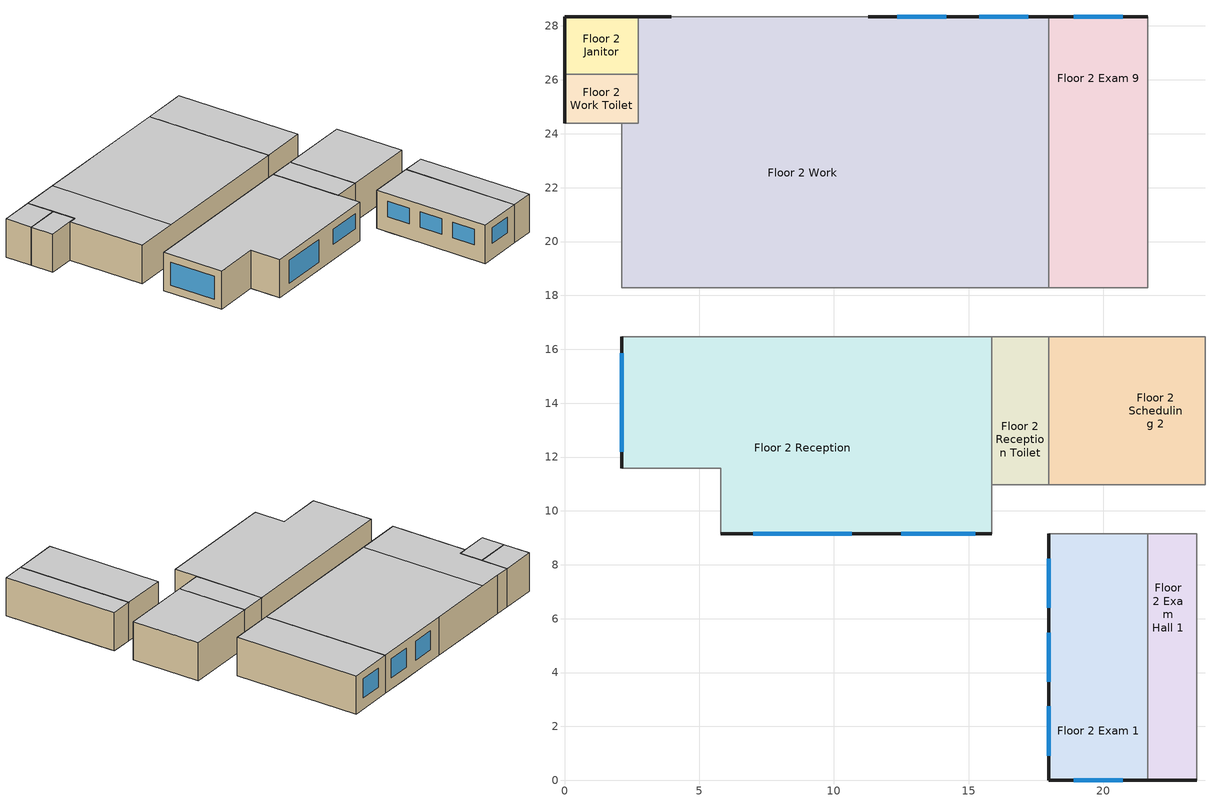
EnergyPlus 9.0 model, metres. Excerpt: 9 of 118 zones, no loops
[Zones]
Floor 2 Exam 1
 floor to Floor 1 Vestibule (int_slab_floor): 17.98,7.92 20.73,7.92 20.73,5.49 17.98,5.49 z3.05
 floor to Floor 1 Pre-Op Toilet (int_slab_floor): 17.98,5.49 20.73,5.49 20.73,3.66 17.98,3.66 z3.05
 floor to Floor 1 Step Down (int_slab_floor): 17.98,3.66 21.64,3.66 21.64,0 17.98,0 z3.05
 floor to Floor 1 Pre-Op Room 1 (int_slab_floor): 17.98,9.14 20.73,9.14 20.73,7.92 17.98,7.92 z3.05
 floor to Floor 1 Pre-Op Hall (int_slab_floor): 21.64,9.14 21.64,3.66 20.73,3.66 20.73,9.14 z3.05
 wall outside (nonres_ext_wall): 17.98,9.14 17.98,0 21.64,0 z3.05:6.1
 wall to Floor 2 Exam Hall 1 (int_wall): 21.64,0 21.64,9.14 z3.05:6.1
 wall to Floor 2 Reception Hall (int_wall): 21.64,9.14 17.98,9.14 z3.05:6.1
 window (NonresWindow_U_0.57_SHGC_0.39): 18.9,0 20.73,0 / 17.98,2.74 17.98,0.91 / 17.98,8.23 17.98,6.4 / 17.98,5.49 17.98,3.66 z4.27:5.49
 ceiling to Floor 3 Undeveloped 1 (int_slab_ceiling): 21.64,0 21.64,9.14 17.98,9.14 17.98,0 z6.1
Floor 2 Exam 9
 floor to Floor 1 Pre-Op Hall (int_slab_floor): 21.64,18.29 20.73,18.29 20.73,23.77 21.64,23.77 z3.05
 floor to Floor 1 Procedure Room (int_slab_floor): 21.64,28.35 21.64,23.77 17.98,23.77 17.98,28.35 z3.05
 floor to Floor 1 Office (int_slab_floor): 17.98,23.77 20.73,23.77 20.73,18.29 17.98,18.29 z3.05
 wall outside (nonres_ext_wall): 21.64,28.35 17.98,28.35 z3.05:6.1
 wall to Floor 2 Work (int_wall): 17.98,28.35 17.98,18.29 z3.05:6.1
 wall to Floor 2 Exam Hall 6 (int_wall): 21.64,18.29 21.64,28.35 z3.05:6.1
 wall to Floor 2 Work Hall (int_wall): 17.98,18.29 21.64,18.29 z3.05:6.1
 window (NonresWindow_U_0.57_SHGC_0.39): 20.73,28.35 18.9,28.35 z3.96:5.49
 ceiling to Floor 3 Office (int_slab_ceiling): 17.98,28.35 17.98,18.29 21.64,18.29 21.64,28.35 z6.1
Floor 2 Exam Hall 1
 floor to Floor 1 Pre-Op Hall (int_slab_floor): 23.16,3.66 21.64,3.66 21.64,9.14 23.16,9.14 z3.05
 floor to Floor 1 Pre-Op Room 2 (int_slab_floor): 23.47,9.14 23.47,8.84 23.16,8.84 23.16,9.14 z3.05
 floor to Floor 1 Nurse Station (int_slab_floor): 23.47,8.84 23.47,6.1 23.16,6.1 23.16,8.84 z3.05
 floor to Floor 1 Nurse Hall (int_slab_floor): 23.47,6.1 23.47,3.66 23.16,3.66 23.16,6.1 z3.05
 floor to Floor 1 Step Down (int_slab_floor): 21.64,0 21.64,3.66 23.47,3.66 23.47,0 z3.05
 wall outside (nonres_ext_wall): 21.64,0 23.47,0 z3.05:6.1
 wall to Floor 2 Reception Hall (int_wall): 23.47,9.14 21.64,9.14 z3.05:6.1
 wall to Floor 2 Exam 2 (int_wall): 23.47,0 23.47,9.14 z3.05:6.1
 ceiling to Floor 3 Undeveloped 1 (int_slab_ceiling): 23.47,9.14 21.64,9.14 21.64,0 23.47,0 z6.1
Floor 2 Janitor
 floor to Floor 1 Elevator Pump Room (int_slab_floor): 0,26.21 0,28.35 2.74,28.35 2.74,26.21 z3.05
 wall outside (nonres_ext_wall): 2.74,28.35 0,28.35 0,26.21 z3.05:6.1
 wall to Floor 2 Work (int_wall): 2.74,26.21 2.74,28.35 z3.05:6.1
 wall to Floor 2 Work Toilet (int_wall): 0,26.21 2.74,26.21 z3.05:6.1
 ceiling to Floor 3 Janitor (int_slab_ceiling): 0,28.35 0,26.21 2.74,26.21 2.74,28.35 z6.1
Floor 2 Reception
 floor to Floor 1 Lobby Hall (int_slab_floor): 11.89,15.54 5.79,15.54 5.79,16.46 11.89,16.46 z3.05
 floor to Floor 1 Reception (int_slab_floor): 11.89,16.46 15.85,16.46 15.85,9.14 11.89,9.14 z3.05
 floor to Floor 1 Cafe (int_slab_floor): 5.79,9.14 5.79,15.54 11.89,15.54 11.89,9.14 z3.05
 floor to Floor 1 Lobby (int_slab_floor): 2.13,16.46 5.79,16.46 5.79,11.58 2.13,11.58 z3.05
 wall outside (nonres_ext_wall): 5.79,9.14 15.85,9.14 / 2.13,16.46 2.13,11.58 z3.05:6.1
 wall to Floor 2 Work Hall (int_wall): 15.85,16.46 2.13,16.46 z3.05:6.1
 wall to SW Stair (int_wall): 2.13,11.58 5.79,11.58 5.79,9.14 z3.05:6.1
 wall to Floor 2 Reception Hall (int_wall): 15.85,9.14 15.85,10.97 z3.05:6.1
 wall to Floor 2 Reception Toilet (int_wall): 15.85,10.97 15.85,16.46 z3.05:6.1
 window (NonresWindow_U_0.57_SHGC_0.39): 7.01,9.14 10.67,9.14 / 2.13,15.85 2.13,12.19 z3.66:5.49; 12.5,9.14 15.24,9.14 z4.27:5.49
 ceiling to Floor 3 Undeveloped 2 (int_slab_ceiling): 2.13,16.46 2.13,11.58 5.79,11.58 5.79,9.14 15.85,9.14 15.85,16.46 z6.1
Floor 2 Reception Toilet
 floor to Floor 1 Reception Hall (int_slab_floor): 17.98,16.46 17.98,14.33 15.85,14.33 15.85,16.46 z3.05
 floor to Floor 1 Scheduling (int_slab_floor): 15.85,10.97 15.85,14.33 17.98,14.33 17.98,10.97 z3.05
 wall to Floor 2 Scheduling 2 (int_wall): 17.98,10.97 17.98,16.46 z3.05:6.1
 wall to Floor 2 Reception Hall (int_wall): 15.85,10.97 17.98,10.97 z3.05:6.1
 wall to Floor 2 Work Hall (int_wall): 17.98,16.46 15.85,16.46 z3.05:6.1
 ceiling to Floor 3 Undeveloped 2 (int_slab_ceiling): 15.85,16.46 15.85,10.97 17.98,10.97 17.98,16.46 z6.1
Floor 2 Scheduling 2
 floor to Floor 1 Pre-Op Room 2 (int_slab_floor): 23.77,10.97 23.16,10.97 23.16,16.46 23.77,16.46 z3.05
 floor to Floor 1 Pre-Op Room 1 (int_slab_floor): 17.98,10.97 17.98,14.33 20.73,14.33 20.73,10.97 z3.05
 floor to Floor 1 Reception Hall (int_slab_floor): 17.98,16.46 20.73,16.46 20.73,14.33 17.98,14.33 z3.05
 floor to Floor 1 Pre-Op Hall (int_slab_floor): 20.73,16.46 23.16,16.46 23.16,10.97 20.73,10.97 z3.05
 wall to Floor 2 Reception Hall (int_wall): 17.98,10.97 23.77,10.97 z3.05:6.1
 wall to Floor 2 X-Ray (int_wall): 23.77,10.97 23.77,16.46 z3.05:6.1
 wall to Floor 2 Work Hall (int_wall): 23.77,16.46 17.98,16.46 z3.05:6.1
 ceiling to Floor 3 Undeveloped 1 (int_slab_ceiling): 17.98,10.97 23.77,10.97 23.77,16.46 17.98,16.46 z6.1
Floor 2 Work
 floor to Floor 1 Elevator Pump Room (int_slab_floor): 2.74,28.35 3.96,28.35 3.96,26.21 2.74,26.21 z3.05
 floor to Floor 1 MRI Toilet (int_slab_floor): 15.54,25.6 15.54,28.35 17.37,28.35 17.37,25.6 z3.05
 floor to Floor 1 Lobby (int_slab_floor): 3.96,28.35 6.4,28.35 6.4,25.91 5.79,25.91 5.79,18.29 2.13,18.29 2.13,24.38 2.74,24.38 2.74,26.21 3.96,26.21 z3.05
 floor to Floor 1 MRI Control Room (int_slab_floor): 12.8,28.35 12.8,25.91 6.4,25.91 6.4,28.35 z3.05
 floor to Floor 1 MRI Hall (int_slab_floor): 15.54,25.6 17.37,25.6 17.37,23.77 11.89,23.77 11.89,25.91 12.8,25.91 12.8,26.82 15.54,26.82 z3.05
 floor to Floor 1 Lobby Hall (int_slab_floor): 5.79,18.29 5.79,19.2 11.89,19.2 11.89,18.29 z3.05
 floor to Floor 1 Reception (int_slab_floor): 11.89,23.77 14.33,23.77 14.33,18.29 11.89,18.29 z3.05
 floor to Floor 1 MRI Room (int_slab_floor): 11.89,25.91 11.89,19.2 5.79,19.2 5.79,25.91 z3.05
 floor to Floor 1 Procedure Room (int_slab_floor): 17.98,28.35 17.98,23.77 17.37,23.77 17.37,28.35 z3.05
 floor to Floor 1 Office (int_slab_floor): 14.33,23.77 17.98,23.77 17.98,18.29 14.33,18.29 z3.05
 floor to Floor 1 Dressing Room (int_slab_floor): 12.8,28.35 15.54,28.35 15.54,26.82 12.8,26.82 z3.05
 wall outside (nonres_ext_wall): 17.98,28.35 11.28,28.35 / 3.96,28.35 2.74,28.35 z3.05:6.1
 wall to Floor 2 Work Toilet (int_wall): 2.74,26.21 2.74,24.38 2.13,24.38 z3.05:6.1
 wall to NW Elevator (int_wall): 2.13,24.38 2.13,18.29 z3.05:6.1
 wall to Floor 2 Work Hall (int_wall): 2.13,18.29 17.98,18.29 z3.05:6.1
 wall to NW Stair (int_wall): 11.28,28.35 3.96,28.35 z3.05:6.1
 window (NonresWindow_U_0.57_SHGC_0.39): 17.22,28.35 15.39,28.35 / 14.17,28.35 12.34,28.35 z3.96:5.49
 ceiling to Floor 3 Elevator Hall (int_slab_ceiling): 2.13,18.29 5.79,18.29 5.79,28.35 2.74,28.35 2.74,24.38 2.13,24.38 z6.1
 ceiling to Floor 3 Office (int_slab_ceiling): 17.98,28.35 5.79,28.35 5.79,18.29 17.98,18.29 z6.1
Floor 2 Work Toilet
 floor to Floor 1 Lobby Toilet (int_slab_floor): 0,24.38 0,26.21 2.74,26.21 2.74,24.38 z3.05
 wall outside (nonres_ext_wall): 0,26.21 0,24.38 z3.05:6.1
 wall to NW Elevator (int_wall): 0,24.38 2.13,24.38 z3.05:6.1
 ceiling to Floor 3 Office Toilet (int_slab_ceiling): 0,24.38 2.74,24.38 2.74,26.21 0,26.21 z6.1
[Building]
OutPatientHealthCare: North Axis {deg}=0; Terrain=City; Loads Convergence Tolerance Value=0.04; Temperature Convergence Tolerance Value {deltaC}=0.2; Solar Distribution=FullInteriorAndExterior; Maximum Number of Warmup Days=25; Minimum Number of Warmup Days=6
[Site:Location]
Site:Location=Denver-Aurora-Buckley.AFB_CO_USA WMO=724695; Latitude {N+ S-}=39.72; Longitude {W- E+}=-104.75; Time Zone Relative to GMT {GMT+/-}=-7; Elevation {m}=1726
[SizingPeriod:DesignDay] Day of Month=21; Dry-Bulb Temperature Range Modifier Type=DefaultMultipliers; Humidity Condition Type=Wetbulb; Barometric Pressure {Pa}=82237; Rain {Yes/No}=No; Snow on ground {Yes/No}=No; Daylight Savings Time Indicator=No
Name | Month | Day Type | Maximum Dry-Bulb Temperature {C} | Daily Dry-Bulb Temperature Range {C} | Wetbulb at Maximum Dry-Bulb {C} | Wind Speed {m/s} design conditions vs. traditional 6.71 m/s (15 mph) | Wind Direction {Degrees; N=0, S=180} | Solar Model Indicator | Clearness {0.0 to 1.1} | Wind Speed {m/s} design conditions vs. traditional 3.35 m/s (7mph) | ASHRAE Clear Sky Optical Depth for Beam Irradiance (taub) | ASHRAE Clear Sky Optical Depth for Diffuse Irradiance (taud)
Denver-Aurora-Buckley.AFB_CO_USA Ann Htg 99.6% Condns DB | 12 | WinterDesignDay | -17.9 | 0 | -17.9 | 2.5 | 180 | ASHRAEClearSky | 0
Denver-Aurora-Buckley.AFB_CO_USA Ann Clg .4% Condns DB=>MWB | 7 | SummerDesignDay | 33.9 | 14.8 | 15 |  | 30 | ASHRAETau |  | 3.6 | 0.423 | 2.02
[Site:WaterMainsTemperature]
Calculation Method=Correlation; Annual average outdoor air temperature {C}=9.95; Maximum difference in monthly average outdoor air temperatures {C}=23.7
[Site:GroundTemperature:FCfactorMethod]
January Ground Temperature {C}=7.1; February Ground Temperature {C}=3; March Ground Temperature {C}=-1; April Ground Temperature {C}=0.8; May Ground Temperature {C}=-0.2; June Ground Temperature {C}=4.8; July Ground Temperature {C}=6.1; August Ground Temperature {C}=13.7; September Ground Temperature {C}=22.2; October Ground Temperature {C}=22.7; November Ground Temperature {C}=21.7; December Ground Temperature {C}=18.5
[Material:NoMass]
CP02 CARPET PAD: VeryRough, 0.21648, 0.9, 0.7, 0.8
Nonres_Exterior_Wall_Insulation: MediumSmooth, 1.71283, 0.9, 0.7, 0.7
[Construction]
InteriorFurnishings: Std Wood 6inch
int_wall: G01 13mm gypsum board, G01 13mm gypsum board
int_slab_floor: 100mm Normalweight concrete floor, CP02 CARPET PAD
int_slab_ceiling: CP02 CARPET PAD, 100mm Normalweight concrete floor
nonres_ext_wall: F07 25mm stucco, G01 16mm gypsum board, Nonres_Exterior_Wall_Insulation, G01 16mm gypsum board
NonresWindow_U_0.57_SHGC_0.39: Glazing Layer
[Material]
Name | Roughness | Thickness {m} | Conductivity {W/m-K} | Density {kg/m3} | Specific Heat {J/kg-K} | Thermal Absorptance | Solar Absorptance | Visible Absorptance | Absorptance:Thermal | Absorptance:Solar | Absorptance:Visible
Std Wood 6inch | MediumSmooth | 0.15 | 0.12 | 540 | 1210 | 0.9 | 0.7 | 0.7
F07 25mm stucco | Smooth | 0.0254 | 0.72 | 1856 | 840 | 0.9 | 0.7 | 0.7
G01 13mm gypsum board | Smooth | 0.0127 | 0.16 | 800 | 1090 |  |  |  | 0.9 | 0.7 | 0.5
G01 16mm gypsum board | MediumSmooth | 0.0159 | 0.16 | 800 | 1090
100mm Normalweight concrete floor | MediumRough | 0.1016 | 2.31 | 2322 | 832
[WindowMaterial:SimpleGlazingSystem]
Glazing Layer: U-Factor {W/m2-K}=3.23661; Solar Heat Gain Coefficient=0.39; Visible Transmittance=0.39
[Zone] Type=1; Multiplier=1; Ceiling Height {m}=-9999; Floor Area {m2}=autocalculate; Part of Total Floor Area=Yes
Name | Volume {m3}
Floor 2 Exam 1 | 101.9406
Floor 2 Exam 9 | 112.1347
Floor 2 Exam Hall 1 | 50.9703
Floor 2 Janitor | 17.8396
Floor 2 Reception | 278.6378
Floor 2 Reception Toilet | 35.6792
Floor 2 Scheduling 2 | 96.8436
Floor 2 Work | 478.5547
Floor 2 Work Toilet | 15.2911
[InternalMass] Construction=InteriorFurnishings
Name | Zone | Surface Area {m2}
Floor 2 Exam 1_InternalMass_1 | Floor 2 Exam 1 | 66.8902
Floor 2 Exam 9_InternalMass_1 | Floor 2 Exam 9 | 73.5792
Floor 2 Exam Hall 1_InternalMass_1 | Floor 2 Exam Hall 1 | 33.4451
Floor 2 Janitor_InternalMass_1 | Floor 2 Janitor | 11.7058
Floor 2 Reception_InternalMass_1 | Floor 2 Reception | 182.8332
Floor 2 Reception Toilet_InternalMass_1 | Floor 2 Reception Toilet | 23.4116
Floor 2 Scheduling 2_InternalMass_1 | Floor 2 Scheduling 2 | 63.5457
Floor 2 Work_InternalMass_1 | Floor 2 Work | 259.3853
Floor 2 Work Toilet_InternalMass_1 | Floor 2 Work Toilet | 10.0335
[People] Number of People Calculation Method=People/Area; Fraction Radiant=0.3; Sensible Heat Fraction=AUTOCALCULATE; Activity Level Schedule=ACTIVITY_SCH; Enable ASHRAE 55 Comfort Warnings=No; Mean Radiant Temperature Calculation Type=ZoneAveraged; Work Efficiency Schedule=WORK_EFF_SCH; Clothing Insulation Calculation Method=ClothingInsulationSchedule; Clothing Insulation Schedule=CLOTHING_SCH; Air Velocity Schedule=AIR_VELO_SCH; Thermal Comfort Model 1 Type=FANGER
Name | Zone or ZoneList | Number of People Schedule | People per Zone Floor Area {person/m2}
Floor 2 Exam 1 People | Floor 2 Exam 1 | BLDG_OCC_SCH | 0.215299
Floor 2 Exam 9 People | Floor 2 Exam 9 | BLDG_OCC_SCH | 0.215299
Floor 2 Reception People | Floor 2 Reception | BLDG_OCC_SCH | 0.322949
Floor 2 Scheduling 2 People | Floor 2 Scheduling 2 | OFFICE_OCC_w_SB_SCH | 0.0538248
Floor 2 Work People | Floor 2 Work | OFFICE_OCC_w_SB_SCH | 0.0538248
[Lights] Design Level Calculation Method=Watts/Area; Return Air Fraction=0; Fraction Radiant=0.7; Fraction Visible=0.2; Fraction Replaceable=1; Return Air Fraction Calculated from Plenum Temperature=No
Name | Zone or ZoneList | Schedule | Watts per Zone Floor Area {W/m2}
Floor 2 Exam 1_Lights | Floor 2 Exam 1 | BLDG_LIGHT_EXAM_SCH | 16.1459
Floor 2 Exam 9_Lights | Floor 2 Exam 9 | BLDG_LIGHT_EXAM_SCH | 16.1459
Floor 2 Exam Hall 1_Lights | Floor 2 Exam Hall 1 | BLDG_LIGHT_CORRIDOR_SCH | 10.7639
Floor 2 Janitor_Lights | Floor 2 Janitor | BLDG_LIGHT_STORAGE_SCH | 9.68752
Floor 2 Reception_Lights | Floor 2 Reception | BLDG_LIGHT_SCH | 13.9931
Floor 2 Reception Toilet_Lights | Floor 2 Reception Toilet | BLDG_LIGHT_TOILET_SCH | 9.68752
Floor 2 Scheduling 2_Lights | Floor 2 Scheduling 2 | BLDG_LIGHT_OFFICE_SCH | 11.8403
Floor 2 Work_Lights | Floor 2 Work | BLDG_LIGHT_OFFICE_SCH | 11.8403
Floor 2 Work Toilet_Lights | Floor 2 Work Toilet | BLDG_LIGHT_TOILET_SCH | 9.68752
[ElectricEquipment] Schedule=BLDG_EQUIP_SCH; Design Level Calculation Method=EquipmentLevel; Fraction Latent=0; Fraction Radiant=0.5; Fraction Lost=0
Name | Zone or ZoneList | Design Level {W}
Floor 2 Exam 1_PlugMisc_Equip | Floor 2 Exam 1 | 395.9899
Floor 2 Exam 9_PlugMisc_Equip | Floor 2 Exam 9 | 435.5889
Floor 2 Exam Hall 1_PlugMisc_Equip | Floor 2 Exam Hall 1 | 72.0742
Floor 2 Janitor_PlugMisc_Equip | Floor 2 Janitor | 6.3211
Floor 2 Reception_PlugMisc_Equip | Floor 2 Reception | 1082.37
Floor 2 Reception Toilet_PlugMisc_Equip | Floor 2 Reception Toilet | 50.4519
Floor 2 Scheduling 2_PlugMisc_Equip | Floor 2 Scheduling 2 | 376.1904
Floor 2 Work_PlugMisc_Equip | Floor 2 Work | 1535.56
Floor 2 Work Toilet_PlugMisc_Equip | Floor 2 Work Toilet | 21.6223
[Exterior:Lights]
Exterior_Lights: Schedule=Exterior_Lgt_ALWAYS_ON; Design Level {W}=14442; Control Option=AstronomicalClock
[ZoneInfiltration:DesignFlowRate] Schedule=INFIL_SCH; Design Flow Rate Calculation Method=Flow/ExteriorWallArea; Flow per Exterior Surface Area {m3/s-m2}=0.00102413; Constant Term Coefficient=0; Temperature Term Coefficient=0; Velocity Term Coefficient=0.224; Velocity Squared Term Coefficient=0
Name | Zone or ZoneList
Floor 2 Exam 1_Infiltration | Floor 2 Exam 1
Floor 2 Exam 9_Infiltration | Floor 2 Exam 9
Floor 2 Janitor_Infiltration | Floor 2 Janitor
Floor 2 Reception_Infiltration | Floor 2 Reception
Floor 2 Work_Infiltration | Floor 2 Work
Floor 2 Work Toilet_Infiltration | Floor 2 Work Toilet
[Schedule:Compact]
Exterior_Lgt_ALWAYS_ON: Through: 12/31, For: AllDays, Until: 24:00, 1
ACTIVITY_SCH: Through: 12/31, For: AllDays, Until: 24:00, 120
WORK_EFF_SCH: Through: 12/31, For: AllDays, Until: 24:00, 0
AIR_VELO_SCH: Through: 12/31, For: AllDays, Until: 24:00, 0.2
CLOTHING_SCH: Through: 04/30, For: AllDays, Until: 24:00, 1, Through: 09/30, For: AllDays, Until: 24:00, 0.5, Through: 12/31, For: AllDays, Until: 24:00, 1
INFIL_SCH: Through: 12/31, For: Weekdays, Until: 24:00, 0.25, For: Saturday, Until: 24:00, 0.25, For: SummerDesignDay WinterDesignDay, Until: 24:00, 1, For: Sunday Holidays AllOtherDays, Until: 24:00, 0.25
BLDG_LIGHT_CORRIDOR_SCH; BLDG_LIGHT_EXAM_SCH; BLDG_LIGHT_OFFICE_SCH; BLDG_LIGHT_SCH; BLDG_LIGHT_STORAGE_SCH; BLDG_LIGHT_TOILET_SCH: Through: 12/31, For: Weekdays, Until: 4:00, 0.1, Until: 6:00, 0.3, Until: 7:00, 0.6, Until: 18:00, 0.9, Until: 20:00, 0.6, Until: 22:00, 0.3, Until: 24:00, 0.1, For: SummerDesignDay, Until: 4:00, 0.1, Until: 6:00, 0.3, Until: 7:00, 0.6, Until: 18:00, 0.9, Until: 20:00, 0.6, Until: 22:00, 0.3, Until: 24:00, 0.1, For: WinterDesignDay, Until: 7:00, 0.1, Until: 9:00, 0.3, Until: 15:00, 0.4, Until: 20:00, 0.3, Until: 24:00, 0.1, For: Saturday, Until: 7:00, 0.1, Until: 9:00, 0.3, Until: 15:00, 0.4, Until: 20:00, 0.3, Until: 24:00, 0.1, For: Sunday Holidays AllOtherDays, Until: 8:00, 0.05, Until: 17:00, 0.1, Until: 24:00, 0.05
BLDG_EQUIP_SCH: Through: 12/31, For: Weekdays, Until: 04:00, 0.3, Until: 06:00, 0.5, Until: 18:00, 1, Until: 20:00, 0.5, Until: 24:00, 0.3, For: SummerDesignDay, Until: 04:00, 0.3, Until: 06:00, 0.5, Until: 18:00, 1, Until: 20:00, 0.5, Until: 24:00, 0.3, For: WinterDesignDay, Until: 07:00, 0.3, Until: 09:00, 0.5, Until: 15:00, 0.8, Until: 20:00, 0.5, Until: 24:00, 0.3, For: Saturday, Until: 07:00, 0.3, Until: 09:00, 0.5, Until: 15:00, 0.8, Until: 20:00, 0.5, Until: 24:00, 0.3, For: Sunday Holidays AllOtherDays, Until: 08:00, 0.3, Until: 17:00, 0.5, Until: 24:00, 0.3
BLDG_OCC_SCH: Through: 12/31, For: Weekdays, Until: 04:00, 0.05, Until: 06:00, 0.2, Until: 07:00, 0.5, Until: 18:00, 0.9, Until: 20:00, 0.5, Until: 22:00, 0.2, Until: 24:00, 0.05, For: SummerDesignDay, Until: 04:00, 0.05, Until: 06:00, 0.2, Until: 07:00, 0.5, Until: 18:00, 0.9, Until: 20:00, 0.5, Until: 22:00, 0.2, Until: 24:00, 0.05, For: WinterDesignDay, Until: 07:00, 0.05, Until: 09:00, 0.2, Until: 15:00, 0.3, Until: 20:00, 0.2, Until: 24:00, 0.05, For: Saturday, Until: 07:00, 0.05, Until: 09:00, 0.2, Until: 15:00, 0.3, Until: 20:00, 0.2, Until: 24:00, 0.05, For: Sunday Holidays AllOtherDays, Until: 08:00, 0, Until: 17:00, 0.05, Until: 24:00, 0
OFFICE_OCC_w_SB_SCH: Through: 12/31, For: Weekdays, Until: 01:00, 0.05, Until: 02:00, 0.05, Until: 03:00, 0.05, Until: 04:00, 0.05, Until: 05:00, 0.2, Until: 06:00, 0.2, Until: 07:00, 0.5, Until: 08:00, 0.9, Until: 09:00, 0.9, Until: 10:00, 0.9, Until: 11:00, 0.9, Until: 12:00, 0.9, Until: 13:00, 0, Until: 14:00, 0.9, Until: 15:00, 0, Until: 16:00, 0.9, Until: 17:00, 0.9, Until: 18:00, 0.9, Until: 19:00, 0.5, Until: 20:00, 0.5, Until: 21:00, 0.2, Until: 22:00, 0.2, Until: 23:00, 0.05, Until: 24:00, 0.05, For: Saturdays, Until: 01:00, 0.05, Until: 02:00, 0.05, Until: 03:00, 0.05, Until: 04:00, 0.05, Until: 05:00, 0.05, Until: 06:00, 0.05, Until: 07:00, 0.05, Until: 08:00, 0.2, Until: 09:00, 0.2, Until: 10:00, 0.3, Until: 11:00, 0.3, Until: 12:00, 0, Until: 13:00, 0.3, Until: 14:00, 0.3, Until: 15:00, 0, Until: 16:00, 0.2, Until: 17:00, 0.2, Until: 18:00, 0.2, Until: 19:00, 0.2, Until: 20:00, 0.2, Until: 21:00, 0.05, Until: 22:00, 0.05, Until: 23:00, 0.05, Until: 24:00, 0.05, For: SummerDesignDay, Until: 04:00, 0.05, Until: 06:00, 0.2, Until: 07:00, 0.5, Until: 18:00, 0.9, Until: 20:00, 0.5, Until: 22:00, 0.2, Until: 24:00, 0.05, For: WinterDesignDay, Until: 07:00, 0.05, Until: 09:00, 0.2, Until: 15:00, 0.3, Until: 20:00, 0.2, Until: 24:00, 0.05, For: Sunday Holidays AllOtherDays, Until: 08:00, 0, Until: 17:00, 0.05, Until: 24:00, 0
